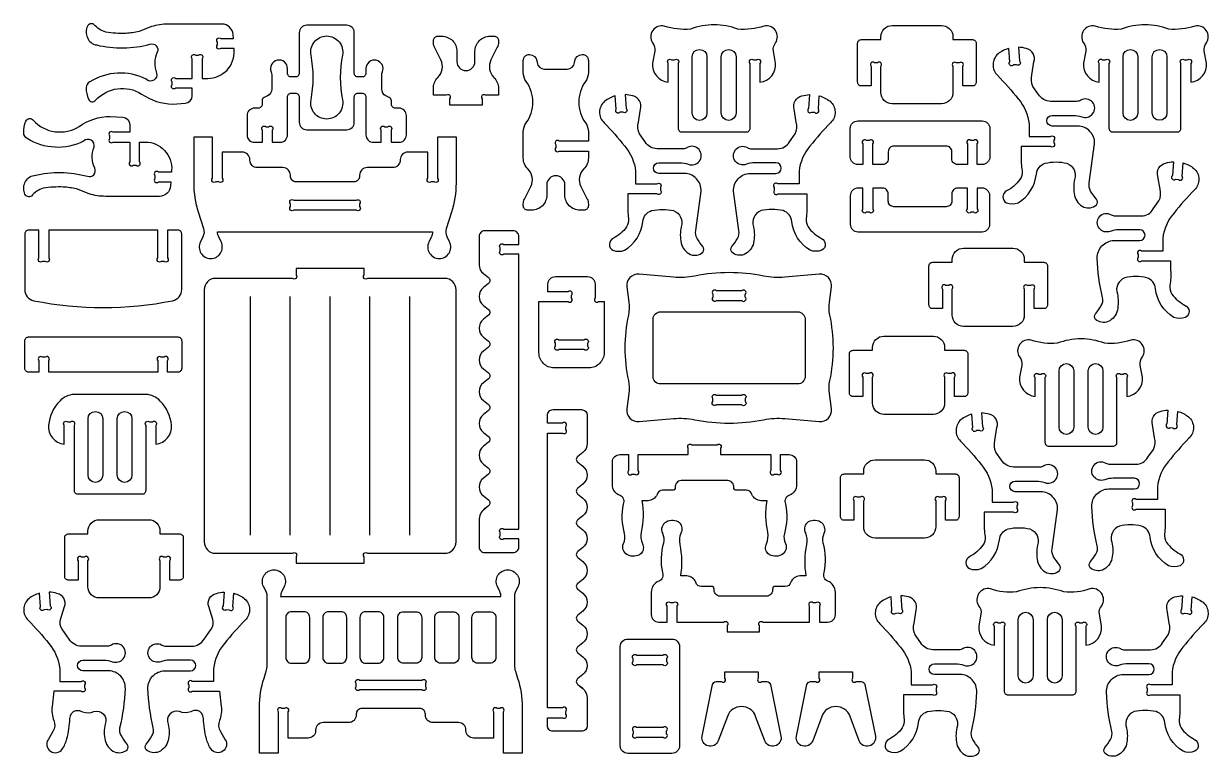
# Model space of a CAD drawing. Extents: x 187 to 912, y -967 to -69.
# Drawn here: x 187 to 912, y -518 to -69 of the extents above; entities that cross this region are included whole.
import ezdxf

# ---------------------------------------------------------------- set-up
doc = ezdxf.new("R2010")
doc.units = 0
doc.header["$MEASUREMENT"] = 0
doc.layers.add('KONTUR', color=20, linetype='CONTINUOUS')

msp = doc.modelspace()

# ---------------------------------------------------------------- linework, layer by layer
at = {"layer": 'KONTUR'}
for points in [[(291.84, -88.23), (293.59, -88.23, -1), (295.71, -90.35), (295.71, -102.36), (299.22, -102.36, 0.433432), (315.34, -85.16), (315.27, -83.99), (307.27, -83.99, -1), (305.14, -81.87), (305.14, -80.12, -1), (307.27, -77.99), (314.87, -77.99), (314.72, -75.58, 0.395253), (307.81, -69.11), (274.82, -69.11, 0.077687), (264.78, -70.68), (257.17, -73.66, -0.042031), (248.96, -74.82, -0.051106), (236.76, -74.09, -0.13778), (229.47, -69.32, 0.443717), (225.54, -70.37, 0.213303), (225.51, -77.43, 0.283264), (231.2, -81.93, 0.123296), (263.79, -81.44, -0.670336), (268.27, -86.36, 0.213141), (267.85, -99.17, -0.77774), (261.41, -102.89, 0.263991), (226.94, -104.55, 0.272682), (224.78, -108.09, 0.117689), (226.17, -115.15, 0.58058), (230.56, -115.75, -0.364324), (258.7, -111.95, 0.149435), (277.71, -118.12), (285.39, -117.63, 0.395611), (289.71, -113.02), (289.71, -108.36), (279.46, -108.36, -1), (277.34, -106.24), (277.34, -104.49, -1), (279.46, -102.36), (289.71, -102.36), (289.71, -90.35, -1)], [(406.08, -98.42, 0.474116), (402.3, -91.26, 0.474116), (396.03, -96.39), (396.03, -99.23, -0.414214), (393.73, -101.53), (391.19, -101.53, -0.414214), (388.88, -99.23), (388.88, -74.46, 0.414214), (384.27, -69.84), (359.8, -69.84, 0.414214), (355.19, -74.46), (355.19, -99.23, -0.414214), (352.88, -101.53), (350.34, -101.53, -0.414214), (348.03, -99.23), (348.03, -96.39, 0.474116), (341.76, -91.26, 0.474116), (337.99, -98.42, -0.10039), (338.35, -100.22), (338.35, -108.97, -0.283093), (335.81, -113.09), (333.72, -114.15, 0.283093), (332.45, -116.21), (332.45, -118.27, -0.414214), (330.15, -120.58), (327.85, -120.58, 0.414214), (323.23, -125.19), (323.23, -136.92, 0.414214), (327.85, -141.54), (332.63, -141.54), (332.63, -134.16, -1), (334.76, -132.04), (336.51, -132.04, -1), (338.63, -134.16), (338.63, -141.54), (343.42, -141.54, 0.414214), (348.03, -136.92), (348.03, -113.71, -0.414214), (350.34, -111.4), (352.88, -111.4, -0.414214), (355.19, -113.71), (355.19, -129.23, 0.414214), (359.8, -133.84), (384.27, -133.84, 0.414214), (388.88, -129.23), (388.88, -113.71, -0.414214), (391.19, -111.4), (393.73, -111.4, -0.414214), (396.03, -113.71), (396.03, -136.92, 0.414214), (400.65, -141.54), (405.43, -141.54), (405.43, -134.16, -1), (407.56, -132.04), (409.31, -132.04, -1), (411.43, -134.16), (411.43, -141.54), (416.22, -141.54, 0.414214), (420.83, -136.92), (420.83, -125.19, 0.414214), (416.22, -120.58), (413.92, -120.58, -0.414214), (411.61, -118.27), (411.61, -116.21, 0.283093), (410.34, -114.15), (408.25, -113.09, -0.283093), (405.72, -108.97), (405.72, -100.22, -0.10039)], [(609.16, -69.58, 0.088383), (594.66, -72.19, -0.111237), (578.68, -70.3, 0.672511), (571.5, -80.61, -0.226774), (572.87, -85.75), (571.53, -92.98, 0.411397), (581.12, -104.79), (581.12, -93.22, -1), (583.25, -91.09), (585, -91.09, -1), (587.12, -93.22), (587.12, -132.89, 0.414214), (589.43, -135.2), (628.9, -135.2, 0.414214), (631.2, -132.89), (631.2, -93.22, -1), (633.33, -91.09), (635.08, -91.09, -1), (637.2, -93.22), (637.2, -104.79, 0.411397), (646.8, -92.98), (645.45, -85.75, -0.226774), (646.83, -80.61, 0.672511), (639.65, -70.3, -0.111237), (623.67, -72.19, 0.088383)], [(711.27, -110.98), (711.27, -95.03, 1), (709.15, -92.91), (707.4, -92.91, 1), (705.27, -95.03), (705.27, -107.04), (699.32, -107.04, -0.414214), (697.01, -104.73), (697.01, -80.95, -0.414214), (699.32, -78.64), (711.27, -78.64), (711.27, -76.89, -0.414214), (718.2, -69.97), (748.43, -69.97, -0.414214), (755.36, -76.89), (755.36, -78.64), (767.32, -78.64, -0.414214), (769.62, -80.95), (769.62, -104.73, -0.414214), (767.32, -107.04), (761.36, -107.04), (761.36, -95.03, 1), (759.23, -92.91), (757.48, -92.91, 1), (755.36, -95.03), (755.36, -110.98, -0.414214), (748.43, -117.9), (718.2, -117.9, -0.414214)], [(872.95, -69.58, 0.088383), (858.44, -72.19, -0.111237), (842.46, -70.3, 0.672511), (835.28, -80.61, -0.226774), (836.66, -85.75), (835.31, -92.98, 0.411397), (844.91, -104.79), (844.91, -93.22, -1), (847.03, -91.09), (848.78, -91.09, -1), (850.91, -93.22), (850.91, -132.89, 0.414214), (853.22, -135.2), (892.69, -135.2, 0.414214), (894.99, -132.89), (894.99, -93.22, -1), (897.12, -91.09), (898.87, -91.09, -1), (900.99, -93.22), (900.99, -104.79, 0.411397), (910.59, -92.98), (909.24, -85.75, -0.226774), (910.62, -80.61, 0.672511), (903.44, -70.3, -0.111237), (887.46, -72.19, 0.088383)], [(362.4, -88.07, -0.471204), (372.03, -76.41, -0.471204), (381.66, -88.07, 0.095585), (381.66, -115.61, -0.471204), (372.03, -127.28, -0.471204), (362.4, -115.61, 0.095585)], [(447.35, -118.76), (447.35, -114.88, 1), (445.23, -112.76), (437.3, -112.76), (437.3, -108.41, -0.201878), (440.08, -101.81, 0.325635), (441.89, -91.09), (438.03, -83.34, -0.116123), (437.3, -80.26), (437.3, -79.33, -0.414214), (440.07, -76.56), (442.47, -76.56, -0.414214), (451.7, -85.79), (451.7, -92.09, 1), (462.75, -92.09), (462.75, -85.79, -0.414214), (471.98, -76.56), (474.38, -76.56, -0.414214), (477.15, -79.33), (477.15, -80.26, -0.116123), (476.42, -83.34), (472.56, -91.09, 0.325635), (474.37, -101.81, -0.201878), (477.15, -108.41), (477.15, -112.76), (469.22, -112.76, 1), (467.1, -114.88), (467.1, -118.76)], [(595.71, -89.21, -1), (604.78, -89.21), (604.78, -123.54, -1), (595.71, -123.54)], [(613.55, -89.21, -1), (622.62, -89.21), (622.62, -123.54, -1), (613.55, -123.54)], [(797.67, -158.99, -0.180382), (796.42, -164.32, -0.114184), (788.25, -171.33, 0.61467), (788.11, -178.59, 0.190419), (795.23, -178.59, 0.236111), (806.46, -161.03, -0.305922), (811.8, -154.36, -0.117873), (825.2, -154.36, -0.410093), (829.83, -164.24, 0.099629), (829.83, -174.18, 0.228734), (835.55, -181.24, 0.269899), (843.19, -179.85, 0.341497), (843.19, -176.39, -0.037711), (839.69, -171.43, -0.201322), (838.85, -166.43), (842.14, -142.37, 0.414214), (831.9, -131.55), (816.12, -131.55, -1), (816.12, -125.04), (829, -125.04, -0.088172), (834.22, -125.97, 0.31679), (840.85, -124.19, 0.844509), (833.64, -115.76, -0.139482), (831.07, -116.45), (815.19, -116.45, -0.267949), (807.81, -112.19), (804.35, -107.33, -0.174881), (803.71, -100.17), (804.97, -92.24, 0.443368), (800.27, -84.09, 0.062392), (795.54, -83.32), (796.16, -91.73, -1), (794.2, -94.01), (792.46, -94.14, -1), (790.18, -92.18), (789.58, -84.04, 0.096799), (782.98, -87.38, 0.444682), (782.68, -100.5, -0.025048), (795.31, -114.91, -0.150438), (802, -130.26), (802, -138.01), (815.02, -138.01, -1), (817.14, -140.14), (817.14, -141.89, -1), (815.02, -144.01), (797.23, -144.01), (797.23, -149.85, 0.057319)], [(859.5, -89.21, -1), (868.57, -89.21), (868.57, -123.54, -1), (859.5, -123.54)], [(877.34, -89.21, -1), (886.4, -89.21), (886.4, -123.54, -1), (877.34, -123.54)], [(532.2, -98.83, -0.158286), (530.44, -104.25, 0.324707), (530.44, -129.69, -0.158286), (532.2, -135.11), (532.2, -140.88), (514.4, -140.88, 1), (512.27, -143), (512.27, -144.75, 1), (514.4, -146.88), (532.2, -146.88), (532.2, -151.23, -0.201878), (529.42, -157.83, 0.325635), (527.61, -168.55), (531.47, -176.29, -0.116123), (532.2, -179.38), (532.2, -180.3, -0.414214), (529.43, -183.07), (527.03, -183.07, -0.414214), (517.8, -173.84), (517.8, -167.54, 1), (506.75, -167.54), (506.75, -173.84, -0.414214), (497.52, -183.07), (495.12, -183.07, -0.414214), (492.35, -180.3), (492.35, -179.38, -0.116123), (493.07, -176.29), (496.93, -168.55, 0.325635), (495.13, -157.83, -0.201878), (492.35, -151.23), (492.35, -135.11, -0.158286), (494.11, -129.69, 0.324707), (494.11, -104.25, -0.158286), (492.35, -98.83), (492.35, -91.46, -0.414214), (496.04, -87.76), (496.11, -87.76, -0.373213), (500.68, -91.73), (500.82, -92.69, 0.373213), (505.39, -96.65), (519.16, -96.65, 0.373213), (523.73, -92.69), (523.86, -91.73, -0.373213), (528.43, -87.76), (528.5, -87.76, -0.414214), (532.2, -91.46)], [(556.8, -188.02, -0.180382), (555.55, -193.35, -0.114184), (547.38, -200.36, 0.61467), (547.23, -207.62, 0.190419), (554.36, -207.62, 0.236111), (565.59, -190.06, -0.305922), (570.93, -183.39, -0.117873), (584.32, -183.39, -0.410093), (588.96, -193.27, 0.099629), (588.96, -203.21, 0.228734), (594.67, -210.27, 0.269899), (602.32, -208.88, 0.341497), (602.32, -205.42, -0.037711), (598.82, -200.46, -0.201322), (597.97, -195.46), (601.26, -171.4, 0.414214), (591.03, -160.58), (575.25, -160.58, -1), (575.25, -154.07), (588.13, -154.07, -0.088172), (593.35, -155, 0.31679), (599.98, -153.22, 0.844509), (592.77, -144.79, -0.139482), (590.2, -145.48), (574.31, -145.48, -0.267949), (566.94, -141.22), (563.47, -136.36, -0.174881), (562.84, -129.2), (564.1, -121.27, 0.443368), (559.39, -113.13, 0.062392), (554.67, -112.35), (555.29, -120.76, -1), (553.33, -123.04), (551.59, -123.17, -1), (549.31, -121.21), (548.7, -113.07, 0.096799), (542.11, -116.41, 0.444682), (541.8, -129.53, -0.025048), (554.43, -143.94, -0.150438), (561.13, -159.3), (561.13, -167.04), (574.15, -167.04, -1), (576.27, -169.17), (576.27, -170.92, -1), (574.15, -173.04), (556.36, -173.04), (556.36, -178.88, 0.057319)], [(665.49, -188.02, 0.180382), (666.74, -193.35, 0.114184), (674.91, -200.36, -0.61467), (675.05, -207.62, -0.190419), (667.93, -207.62, -0.236111), (656.7, -190.06, 0.305922), (651.36, -183.39, 0.117873), (637.96, -183.39, 0.410093), (633.33, -193.27, -0.099629), (633.33, -203.21, -0.228734), (627.61, -210.27, -0.269899), (619.97, -208.88, -0.341497), (619.97, -205.42, 0.037711), (623.47, -200.46, 0.201322), (624.31, -195.46), (621.02, -171.4, -0.414214), (631.25, -160.58), (647.04, -160.58, 1), (647.04, -154.07), (634.16, -154.07, 0.088172), (628.93, -155, -0.31679), (622.31, -153.22, -0.844509), (629.52, -144.79, 0.139482), (632.09, -145.48), (647.97, -145.48, 0.267949), (655.35, -141.22), (658.81, -136.36, 0.174881), (659.45, -129.2), (658.19, -121.27, -0.443368), (662.89, -113.13, -0.062392), (667.62, -112.35), (667, -120.76, 1), (668.96, -123.04), (670.7, -123.17, 1), (672.98, -121.21), (673.58, -113.07, -0.096799), (680.18, -116.41, -0.444682), (680.48, -129.53, 0.025048), (667.85, -143.94, 0.150438), (661.16, -159.3), (661.16, -167.04), (648.14, -167.04, 1), (646.02, -169.17), (646.02, -170.92, 1), (648.14, -173.04), (665.93, -173.04), (665.93, -178.88, -0.057319)], [(251.45, -141.39), (251.45, -153.4, 1), (253.58, -155.52), (255.33, -155.52, 1), (257.45, -153.4), (257.45, -141.39), (260.96, -141.39, -0.433432), (277.08, -158.59), (277, -159.76), (269.01, -159.76, 1), (266.88, -161.88), (266.88, -163.63, 1), (269.01, -165.76), (276.61, -165.76), (276.46, -168.17, -0.395253), (269.55, -174.64), (236.56, -174.64, -0.077687), (226.52, -173.07), (218.91, -170.09, 0.042031), (210.7, -168.93, 0.051106), (198.5, -169.66, 0.13778), (191.2, -174.43, -0.443717), (187.27, -173.38, -0.213303), (187.25, -166.32, -0.283264), (192.94, -161.82, -0.123296), (225.53, -162.31, 0.670336), (230.01, -157.39, -0.213141), (229.58, -144.58, 0.77774), (223.15, -140.86, -0.263991), (188.68, -139.2, -0.272682), (186.52, -135.66, -0.117689), (187.91, -128.6, -0.58058), (192.29, -128, 0.364324), (220.44, -131.8, -0.149435), (239.45, -125.63), (247.13, -126.12, -0.395611), (251.45, -130.73), (251.45, -135.39), (241.2, -135.39, 1), (239.07, -137.51), (239.07, -139.26, 1), (241.2, -141.39)], [(712.31, -155.14), (706.3, -155.14), (706.3, -142.48, 1), (704.17, -140.35), (702.42, -140.35, 1), (700.3, -142.48), (700.3, -155.14), (697.15, -155.14, -0.414214), (692.53, -150.53), (692.53, -133.04, -0.414214), (697.15, -128.42), (773.34, -128.42, -0.414214), (777.96, -133.04), (777.96, -150.53, -0.414214), (773.34, -155.14), (770.2, -155.14), (770.2, -142.48, 1), (768.07, -140.35), (766.32, -140.35, 1), (764.2, -142.48), (764.2, -155.14), (758.19, -155.14, -0.414214), (754.72, -151.68), (754.72, -147.27, 0.414214), (751.26, -143.81), (719.23, -143.81, 0.414214), (715.77, -147.27), (715.77, -151.68, -0.414214)], [(439.87, -138.32), (439.87, -163.59, -1), (437.75, -165.71), (436, -165.71, -1), (433.87, -163.59), (433.87, -147.54), (421.62, -147.54, 0.414214), (417, -152.15), (417, -152.44, -0.414214), (412.39, -157.06), (396.78, -157.06, 0.414214), (392.17, -161.68), (392.17, -162.25, -0.414214), (388.7, -165.71), (353.27, -165.71, -0.414214), (349.8, -162.25), (349.8, -161.68, 0.414214), (345.19, -157.06), (329.58, -157.06, -0.414214), (324.97, -152.44), (324.97, -152.15, 0.414214), (320.35, -147.54), (308.1, -147.54), (308.1, -163.59, -1), (305.97, -165.71), (304.22, -165.71, -1), (302.1, -163.59), (302.1, -138.32), (290.58, -138.32), (290.58, -166.55, 0.077953), (293.35, -184.21), (296.59, -194.27, -0.19395), (296.21, -199.43), (294.7, -202.53, 0.55474), (301.04, -212.7, 0.55474), (307.39, -202.53), (305.87, -199.43, -0.114229), (305.17, -196.39), (436.8, -196.39, -0.114229), (436.1, -199.43), (434.58, -202.53, 0.55474), (440.93, -212.7, 0.55474), (447.27, -202.53), (445.76, -199.43, -0.19395), (445.38, -194.27), (448.62, -184.21, 0.077953), (451.39, -166.55), (451.39, -138.32)], [(888.19, -229.13, 0.180382), (889.45, -234.46, 0.114184), (897.62, -241.46, -0.61467), (897.76, -248.73, -0.190419), (890.64, -248.73, -0.236111), (879.4, -231.17, 0.305922), (874.07, -224.49, 0.117873), (860.67, -224.49, 0.410093), (856.03, -234.38, -0.099629), (856.03, -244.32, -0.228734), (850.32, -251.38, -0.269899), (842.67, -249.99, -0.341497), (842.67, -246.53, 0.037711), (846.18, -241.57, 0.201322), (847.02, -236.57, -0.052119), (843.73, -212.51, -0.414214), (853.96, -201.69), (869.75, -201.69, 1), (869.75, -195.18), (856.86, -195.18, 0.088172), (851.64, -196.1, -0.31679), (845.02, -194.33, -0.844509), (852.22, -185.9, 0.139482), (854.8, -186.59), (870.68, -186.59, 0.267949), (878.05, -182.33), (881.52, -177.47, 0.174881), (882.15, -170.31), (880.9, -162.38, -0.443368), (885.6, -154.23, -0.062392), (890.33, -153.46), (889.7, -161.87, 1), (891.66, -164.15), (893.41, -164.28, 1), (895.68, -162.32), (896.29, -154.18, -0.096799), (902.88, -157.52, -0.444682), (903.19, -170.63, 0.025048), (890.56, -185.04, 0.150438), (883.86, -200.4), (883.86, -208.15), (870.85, -208.15, 1), (868.72, -210.27), (868.72, -212.02, 1), (870.85, -214.15), (888.63, -214.15), (888.63, -219.99, -0.057319)], [(712.31, -169.63), (706.3, -169.63), (706.3, -182.29, -1), (704.17, -184.41), (702.42, -184.41, -1), (700.3, -182.29), (700.3, -169.63), (697.15, -169.63, 0.414214), (692.53, -174.24), (692.53, -191.73, 0.414214), (697.15, -196.34), (773.34, -196.34, 0.414214), (777.96, -191.73), (777.96, -174.24, 0.414214), (773.34, -169.63), (770.2, -169.63), (770.2, -182.29, -1), (768.07, -184.41), (766.32, -184.41, -1), (764.2, -182.29), (764.2, -169.63), (758.19, -169.63, 0.414214), (754.72, -173.09), (754.72, -177.49, -0.414214), (751.26, -180.96), (719.23, -180.96, -0.414214), (715.77, -177.49), (715.77, -173.09, 0.414214)], [(392.17, -179.18), (392.17, -180.93, -1), (390.04, -183.06), (351.93, -183.06, -1), (349.8, -180.93), (349.8, -179.18, -1), (351.93, -177.06), (390.04, -177.06, -1)], [(201.8, -195.34), (201.8, -212.33, -1), (199.67, -214.45), (197.92, -214.45, -1), (195.8, -212.33), (195.8, -195.34), (189.46, -195.34, 0.414214), (187.15, -197.64), (187.15, -231.76, 0.358275), (192.74, -238.55, 0.097651), (277.66, -238.55, 0.358275), (283.24, -231.76), (283.24, -197.64, 0.414214), (280.94, -195.34), (274.6, -195.34), (274.6, -212.33, -1), (272.47, -214.45), (270.72, -214.45, -1), (268.6, -212.33), (268.6, -195.34)], [(469.5, -365.37, 0.229334), (465.3, -372.04), (465.3, -389.34, 0.414214), (468.77, -392.8), (486.17, -392.8, 0.414214), (489.63, -389.34), (489.63, -384.45), (480.41, -384.45, -1), (478.29, -382.33), (478.29, -380.58, -1), (480.41, -378.45), (489.63, -378.45), (489.63, -210.1), (480.41, -210.1, -1), (478.29, -207.98), (478.29, -206.23, -1), (480.41, -204.1), (489.63, -204.1), (489.63, -199.21, 0.414214), (486.17, -195.75), (468.77, -195.75, 0.414214), (465.3, -199.21), (465.3, -216.52, 0.229334), (467.93, -221.95), (471.06, -224.42, -0.484131), (471.06, -228.04), (467.94, -230.5, 0.484131), (467.94, -241.4), (471.06, -243.86, -0.484131), (471.06, -247.48), (467.94, -249.95, 0.484131), (467.94, -260.84), (471.06, -263.3, -0.484131), (471.06, -266.92), (467.94, -269.39, 0.484131), (467.94, -280.28), (471.06, -282.75, -0.484131), (471.06, -286.37), (467.94, -288.83, 0.484131), (467.94, -299.72), (471.06, -302.19, -0.484131), (471.06, -305.81), (467.94, -308.27, 0.484131), (467.94, -319.17), (471.06, -321.63, -0.484131), (471.06, -325.25), (467.94, -327.72, 0.484131), (467.94, -338.61), (471.06, -341.07, -0.484131), (471.06, -344.69), (467.94, -347.16, 0.484131), (467.94, -358.05), (471.06, -360.52, -0.484131), (471.06, -364.14), (467.94, -366.6)], [(754.95, -247.35), (754.95, -231.4, 1), (752.83, -229.28), (751.08, -229.28, 1), (748.95, -231.4), (748.95, -243.41), (742.99, -243.41, -0.414214), (740.69, -241.1), (740.69, -217.32, -0.414214), (742.99, -215.01), (754.95, -215.01), (754.95, -213.26, -0.414214), (761.88, -206.34), (792.11, -206.34, -0.414214), (799.04, -213.26), (799.04, -215.01), (810.99, -215.01, -0.414214), (813.3, -217.32), (813.3, -241.1, -0.414214), (810.99, -243.41), (805.04, -243.41), (805.04, -231.4, 1), (802.91, -229.28), (801.16, -229.28, 1), (799.04, -231.4), (799.04, -247.35, -0.414214), (792.11, -254.27), (761.88, -254.27, -0.414214)], [(451.18, -386.3), (451.18, -231.8, 0.414214), (444.25, -224.88), (397.04, -224.88, -1), (394.91, -222.75), (394.91, -218.88), (353.24, -218.88), (353.24, -222.75, -1), (351.12, -224.88), (303.9, -224.88, 0.414214), (296.98, -231.8), (296.98, -386.3, 0.414214), (303.9, -393.23), (351.12, -393.23, -1), (353.24, -395.35), (353.24, -399.23), (394.91, -399.23), (394.91, -395.35, -1), (397.04, -393.23), (444.25, -393.23, 0.414214)], [(511.19, -279.66, -0.414214), (501.96, -270.43), (501.96, -239.09), (519.76, -239.09, 1), (521.89, -236.96), (521.89, -235.21, 1), (519.76, -233.09), (507.46, -233.09), (507.46, -228.4, -0.414214), (512.07, -223.79), (531.7, -223.79, -0.414214), (536.32, -228.4), (536.32, -236.96, 1), (538.44, -239.09), (541.81, -239.09), (541.81, -270.43, -0.414214), (532.58, -279.66)], [(554.55, -267.44, 0.05321), (556.69, -287.49, -0.086893), (557, -295.44), (555.75, -304.77, 0.481055), (563.22, -312.59), (584.22, -310.72, -0.071729), (597.38, -311.44, 0.09921), (639.35, -311.44, -0.071729), (652.51, -310.72), (673.51, -312.59, 0.481055), (680.98, -304.77), (679.72, -295.44, -0.086893), (680.04, -287.49, 0.05321), (682.17, -267.44, 0.05321), (680.04, -247.39, -0.086893), (679.72, -239.44), (680.98, -230.12, 0.481055), (673.51, -222.3), (652.51, -224.16, -0.071729), (639.35, -223.45, 0.09921), (597.38, -223.45, -0.071729), (584.22, -224.16), (563.22, -222.3, 0.481055), (555.75, -230.12), (557, -239.44, -0.086893), (556.69, -247.39, 0.05321)], [(610.59, -238.49), (626.13, -238.49, 1), (628.26, -236.36), (628.26, -234.61, 1), (626.13, -232.49), (610.59, -232.49, 1), (608.47, -234.61), (608.47, -236.36, 1)], [(660.32, -289.53), (576.41, -289.53, -0.414214), (571.8, -284.92), (571.8, -249.97, -0.414214), (576.41, -245.35), (660.32, -245.35, -0.414214), (664.93, -249.97), (664.93, -284.92, -0.414214)], [(274.6, -282.27), (274.6, -275.27, 1), (272.47, -273.15), (270.72, -273.15, 1), (268.6, -275.27), (268.6, -282.27), (201.8, -282.27), (201.8, -275.27, 1), (199.67, -273.15), (197.92, -273.15, 1), (195.8, -275.27), (195.8, -282.27), (189.46, -282.27, -0.414214), (187.15, -279.96), (187.15, -263.08, -0.414214), (189.46, -260.77), (280.94, -260.77, -0.414214), (283.24, -263.08), (283.24, -279.96, -0.414214), (280.94, -282.27)], [(706.22, -301.23), (706.22, -285.29, 1), (704.1, -283.16), (702.35, -283.16, 1), (700.22, -285.29), (700.22, -297.29), (694.26, -297.29, -0.414214), (691.96, -294.99), (691.96, -271.21, -0.414214), (694.26, -268.9), (706.22, -268.9), (706.22, -267.15, -0.414214), (713.14, -260.23), (743.38, -260.23, -0.414214), (750.3, -267.15), (750.3, -268.9), (762.26, -268.9, -0.414214), (764.57, -271.21), (764.57, -294.99, -0.414214), (762.26, -297.29), (756.3, -297.29), (756.3, -285.29, 1), (754.18, -283.16), (752.43, -283.16, 1), (750.3, -285.29), (750.3, -301.23, -0.414214), (743.38, -308.15), (713.14, -308.15, -0.414214)], [(514.14, -262.48), (529.63, -262.48, -1), (531.76, -264.61), (531.76, -266.36, -1), (529.63, -268.48), (514.14, -268.48, -1), (512.02, -266.36), (512.02, -264.61, -1)], [(833.76, -261.95, 0.088383), (819.25, -264.57, -0.111237), (803.27, -262.67, 0.672511), (796.09, -272.98, -0.226774), (797.47, -278.13), (796.13, -285.36, 0.411397), (805.72, -297.16), (805.72, -285.59, -1), (807.85, -283.47), (809.6, -283.47, -1), (811.72, -285.59), (811.72, -325.27, 0.414214), (814.03, -327.58), (853.5, -327.58, 0.414214), (855.8, -325.27), (855.8, -285.59, -1), (857.93, -283.47), (859.68, -283.47, -1), (861.8, -285.59), (861.8, -297.16, 0.411397), (871.4, -285.36), (870.05, -278.13, -0.226774), (871.43, -272.98, 0.672511), (864.25, -262.67, -0.111237), (848.27, -264.57, 0.088383)], [(820.31, -281.58, -1), (829.38, -281.58), (829.38, -315.91, -1), (820.31, -315.91)], [(838.15, -281.58, -1), (847.22, -281.58), (847.22, -315.91, -1), (838.15, -315.91)], [(261.4, -295.97), (217.32, -295.97, 0.200898), (208.57, -300.02, 0.168545), (201.72, -314.7, 0.411397), (211.32, -326.5), (211.32, -314.93, -1), (213.44, -312.81), (215.19, -312.81, -1), (217.32, -314.93), (217.32, -354.61, 0.414214), (219.62, -356.92), (259.09, -356.92, 0.414214), (261.4, -354.61), (261.4, -314.93, -1), (263.52, -312.81), (265.27, -312.81, -1), (267.4, -314.93), (267.4, -326.5, 0.411397), (276.99, -314.7, 0.168545), (270.15, -300.02, 0.200898)], [(610.59, -296.4), (626.13, -296.4, -1), (628.26, -298.52), (628.26, -300.27, -1), (626.13, -302.4), (610.59, -302.4, -1), (608.47, -300.27), (608.47, -298.52, -1)], [(225.9, -310.92, -1), (234.97, -310.92), (234.97, -345.25, -1), (225.9, -345.25)], [(243.74, -310.92, -1), (252.81, -310.92), (252.81, -345.25, -1), (243.74, -345.25)], [(527.25, -474.85, -0.229334), (531.45, -481.51), (531.45, -498.82, -0.414214), (527.99, -502.28), (510.58, -502.28, -0.414214), (507.12, -498.82), (507.12, -493.93), (516.34, -493.93, 1), (518.46, -491.8), (518.46, -490.05, 1), (516.34, -487.93), (507.12, -487.93), (507.12, -319.58), (516.34, -319.58, 1), (518.46, -317.45), (518.46, -315.7, 1), (516.34, -313.58), (507.12, -313.58), (507.12, -308.69, -0.414214), (510.58, -305.23), (527.99, -305.23, -0.414214), (531.45, -308.69), (531.45, -325.99, -0.229334), (528.82, -331.42), (525.69, -333.89, 0.484131), (525.69, -337.51), (528.81, -339.98, -0.484131), (528.81, -350.87), (525.69, -353.34, 0.484131), (525.69, -356.96), (528.81, -359.42, -0.484131), (528.81, -370.31), (525.69, -372.78, 0.484131), (525.69, -376.4), (528.81, -378.86, -0.484131), (528.81, -389.76), (525.69, -392.22, 0.484131), (525.69, -395.84), (528.81, -398.31, -0.484131), (528.81, -409.2), (525.69, -411.66, 0.484131), (525.69, -415.28), (528.81, -417.75, -0.484131), (528.81, -428.64), (525.69, -431.11, 0.484131), (525.69, -434.73), (528.81, -437.19, -0.484131), (528.81, -448.08), (525.69, -450.55, 0.484131), (525.69, -454.17), (528.81, -456.63, -0.484131), (528.81, -467.53), (525.69, -469.99, 0.484131), (525.69, -473.61), (528.81, -476.08)], [(775.02, -382.97, -0.180382), (773.76, -388.3, -0.114184), (765.59, -395.31, 0.61467), (765.45, -402.57, 0.190419), (772.57, -402.57, 0.236111), (783.81, -385.02, -0.305922), (789.14, -378.34, -0.117873), (802.54, -378.34, -0.410093), (807.18, -388.22, 0.099629), (807.18, -398.17, 0.228734), (812.89, -405.22, 0.269899), (820.54, -403.83, 0.341497), (820.54, -400.37, -0.037711), (817.03, -395.41, -0.201322), (816.19, -390.41), (819.48, -366.36, 0.414214), (809.25, -355.53), (793.46, -355.53, -1), (793.46, -349.02), (806.35, -349.02, -0.088172), (811.57, -349.95, 0.31679), (818.19, -348.17, 0.844509), (810.99, -339.74, -0.139482), (808.41, -340.43), (792.53, -340.43, -0.267949), (785.16, -336.17), (781.69, -331.31, -0.174881), (781.06, -324.15), (782.31, -316.22, 0.443368), (777.61, -308.08, 0.062392), (772.88, -307.31), (773.51, -315.72, -1), (771.55, -317.99), (769.8, -318.12, -1), (767.53, -316.16), (766.92, -308.02, 0.096799), (760.33, -311.36, 0.444682), (760.02, -324.48, -0.025048), (772.65, -338.89, -0.150438), (779.34, -354.25), (779.34, -361.99), (792.36, -361.99, -1), (794.49, -364.12), (794.49, -365.87, -1), (792.36, -367.99), (774.58, -367.99), (774.58, -373.83, 0.057319)], [(884.87, -381.24, 0.180382), (886.13, -386.57, 0.114184), (894.3, -393.58, -0.61467), (894.44, -400.84, -0.190419), (887.32, -400.84, -0.236111), (876.08, -383.29, 0.305922), (870.75, -376.61, 0.117873), (857.35, -376.61, 0.410093), (852.71, -386.49, -0.099629), (852.71, -396.44, -0.228734), (847, -403.49, -0.269899), (839.35, -402.11, -0.341497), (839.35, -398.64, 0.037711), (842.86, -393.69, 0.201322), (843.7, -388.69, -0.052119), (840.41, -364.63, -0.414214), (850.64, -353.8), (866.43, -353.8, 1), (866.43, -347.29), (853.54, -347.29, 0.088172), (848.32, -348.22, -0.31679), (841.7, -346.44, -0.844509), (848.9, -338.01, 0.139482), (851.48, -338.7), (867.36, -338.7, 0.267949), (874.73, -334.45), (878.2, -329.58, 0.174881), (878.83, -322.43), (877.58, -314.49, -0.443368), (882.28, -306.35, -0.062392), (887.01, -305.58), (886.38, -313.99, 1), (888.34, -316.26), (890.09, -316.39, 1), (892.36, -314.43), (892.97, -306.3, -0.096799), (899.56, -309.64, -0.444682), (899.87, -322.75, 0.025048), (887.24, -337.16, 0.150438), (880.54, -352.52), (880.54, -360.26), (867.52, -360.26, 1), (865.4, -362.39), (865.4, -364.14, 1), (867.52, -366.26), (885.31, -366.26), (885.31, -372.11, -0.057319)], [(617.6, -348.63), (588.97, -348.63, 0.416597), (585.35, -352.99, -0.438914), (583.85, -354.62), (577.61, -354.6, 0.358235), (574.27, -357.18, -0.29887), (568.71, -361.02), (564.97, -361.02, -0.094158), (564.53, -380.31, 0.135936), (565.24, -387.38, -0.332095), (564.42, -393.46, -0.307804), (556.07, -394.09, -0.401002), (553.72, -387.26, 0.181945), (554.36, -381.22, -0.117839), (553.72, -363.14, 0.432952), (551.59, -357.91, -0.31016), (546.9, -351.07), (546.9, -337.4, -0.414214), (551.51, -332.78), (556.67, -332.78), (556.67, -342.59, 1), (558.8, -344.71), (560.55, -344.71, 1), (562.67, -342.59), (562.67, -332.78), (593.39, -332.78), (593.39, -328.91, -1), (595.51, -326.78), (611.05, -326.78, -1), (613.18, -328.91), (613.18, -332.78), (643.89, -332.78), (643.89, -342.59, 1), (646.02, -344.71), (647.77, -344.71, 1), (649.89, -342.59), (649.89, -332.78), (655.05, -332.78, -0.414214), (659.67, -337.4), (659.67, -351.07, -0.31016), (654.97, -357.91, 0.432952), (652.85, -363.14, -0.117839), (652.21, -381.22, 0.181945), (652.85, -387.26, -0.401002), (650.5, -394.09, -0.307804), (642.14, -393.46, -0.332095), (641.32, -387.38, 0.135936), (642.03, -380.31, -0.094158), (641.59, -361.02), (637.86, -361.02, -0.29887), (632.3, -357.18, 0.358235), (628.96, -354.6), (622.72, -354.62, -0.438914), (621.22, -352.99, 0.416597)], [(700.75, -376.98), (700.75, -361.04, 1), (698.63, -358.91), (696.88, -358.91, 1), (694.75, -361.04), (694.75, -373.04), (688.79, -373.04, -0.414214), (686.49, -370.74), (686.49, -346.96, -0.414214), (688.79, -344.65), (700.75, -344.65), (700.75, -342.9, -0.414214), (707.67, -335.97), (737.91, -335.97, -0.414214), (744.83, -342.9), (744.83, -344.65), (756.79, -344.65, -0.414214), (759.1, -346.96), (759.1, -370.74, -0.414214), (756.79, -373.04), (750.83, -373.04), (750.83, -361.04, 1), (748.71, -358.91), (746.96, -358.91, 1), (744.83, -361.04), (744.83, -376.98, -0.414214), (737.91, -383.9), (707.67, -383.9, -0.414214)], [(225.87, -413.7), (225.87, -397.76, 1), (223.74, -395.63), (221.99, -395.63, 1), (219.87, -397.76), (219.87, -409.76), (213.91, -409.76, -0.414214), (211.6, -407.46), (211.6, -383.68, -0.414214), (213.91, -381.37), (225.87, -381.37), (225.87, -379.62, -0.414214), (232.79, -372.7), (263.03, -372.7, -0.414214), (269.95, -379.62), (269.95, -381.37), (281.91, -381.37, -0.414214), (284.22, -383.68), (284.22, -407.46, -0.414214), (281.91, -409.76), (275.95, -409.76), (275.95, -397.76, 1), (273.83, -395.63), (272.07, -395.63, 1), (269.95, -397.76), (269.95, -413.7, -0.414214), (263.03, -420.62), (232.79, -420.62, -0.414214)], [(641.37, -419.55), (612.74, -419.55, -0.416597), (609.12, -415.18, 0.438914), (607.62, -413.55), (601.38, -413.57, -0.358235), (598.04, -410.99, 0.29887), (592.48, -407.15), (588.74, -407.15, 0.094158), (588.3, -387.86, -0.135936), (589.01, -380.79, 0.332095), (588.19, -374.71, 0.307804), (579.84, -374.08, 0.401002), (577.49, -380.91, -0.181945), (578.13, -386.95, 0.117839), (577.49, -405.03, -0.432952), (575.36, -410.26, 0.31016), (570.67, -417.1), (570.67, -430.77, 0.414214), (575.28, -435.39), (580.44, -435.39), (580.44, -425.58, -1), (582.57, -423.46), (584.32, -423.46, -1), (586.44, -425.58), (586.44, -435.39), (615.03, -435.39, -1), (617.16, -437.51), (617.16, -441.39), (636.95, -441.39), (636.95, -437.51, -1), (639.07, -435.39), (667.66, -435.39), (667.66, -425.58, -1), (669.79, -423.46), (671.54, -423.46, -1), (673.66, -425.58), (673.66, -435.39), (678.82, -435.39, 0.414214), (683.44, -430.77), (683.44, -417.1, 0.31016), (678.74, -410.26, -0.432952), (676.62, -405.03, 0.117839), (675.98, -386.95, -0.181945), (676.62, -380.91, 0.401002), (674.27, -374.08, 0.307804), (665.91, -374.71, 0.332095), (665.09, -380.79, -0.135936), (665.8, -387.86, 0.094158), (665.36, -407.15), (661.63, -407.15, 0.29887), (656.07, -410.99, -0.358235), (652.73, -413.57), (646.49, -413.55, 0.438914), (644.99, -415.18, -0.416597)], [(480.14, -515.67), (480.14, -490.4, 1), (478.02, -488.28), (476.27, -488.28, 1), (474.14, -490.4), (474.14, -506.45), (461.89, -506.45, -0.414214), (457.28, -501.84), (457.28, -501.54, 0.414214), (452.66, -496.93), (437.05, -496.93, -0.414214), (432.44, -492.31), (432.44, -491.74, 0.414214), (428.98, -488.28), (411.26, -488.28), (393.54, -488.28, 0.414214), (390.08, -491.74), (390.08, -492.31, -0.414214), (385.46, -496.93), (369.85, -496.93, 0.414214), (365.24, -501.54), (365.24, -501.84, -0.414214), (360.62, -506.45), (348.37, -506.45), (348.37, -490.4, 1), (346.24, -488.28), (344.49, -488.28, 1), (342.37, -490.4), (342.37, -515.67), (330.85, -515.67), (330.85, -487.44, -0.077953), (333.62, -469.78), (335, -465.49, 0.077953), (335.55, -461.96), (335.55, -419.2, 0.09608), (334.87, -416.65), (333.35, -413.55, -0.55474), (339.7, -403.38, -0.55474), (346.04, -413.55), (344.53, -416.65, 0.114229), (343.82, -419.69), (478.69, -419.69, 0.114229), (477.99, -416.65), (476.47, -413.55, -0.55474), (482.82, -403.38, -0.55474), (489.16, -413.55), (487.65, -416.65, 0.09608), (486.96, -419.2), (486.96, -461.96, 0.077953), (487.51, -465.49), (488.89, -469.78, -0.077953), (491.66, -487.44), (491.66, -515.67)], [(208.62, -471.68), (221.64, -471.68, -1), (223.76, -473.81), (223.76, -475.56, -1), (221.64, -477.68), (204.98, -477.68), (203.85, -487.01, 0.127457), (205, -495.7, -0.24599), (204.36, -502.3), (201.41, -507.42, 0.95683), (210.08, -513.29, 0.082114), (212.93, -506.92, 0.051047), (214.79, -494.39, -0.333842), (218.49, -489.47, -0.160842), (222.54, -490.29, 0.220914), (229.48, -490.14, -0.628977), (236.45, -497.91, 0.137758), (236.45, -507.86, 0.228734), (242.16, -514.91, 0.269899), (249.81, -513.53, 0.341497), (249.81, -510.06, -0.037711), (246.3, -505.11, -0.201322), (245.46, -500.11, 0.052119), (248.75, -476.05, 0.414214), (238.52, -465.22), (222.73, -465.22, -1), (222.73, -458.71), (235.62, -458.71, -0.088172), (240.84, -459.64, 0.31679), (247.46, -457.86, 0.844509), (240.26, -449.43, -0.139482), (237.68, -450.12), (221.8, -450.12, -0.267949), (214.43, -445.87), (210.06, -439.65, -0.22812), (209.08, -433.71), (211.58, -425.91, 0.443368), (206.88, -417.77, 0.062392), (202.15, -417), (202.78, -425.41, -1), (200.82, -427.68), (199.07, -427.81, -1), (196.8, -425.85), (196.19, -417.71, 0.096799), (189.6, -421.06, 0.444682), (189.29, -434.17, -0.025048), (201.92, -448.58, -0.150438), (208.62, -463.94)], [(302.71, -471.68), (289.69, -471.68, 1), (287.57, -473.81), (287.57, -475.56, 1), (289.69, -477.68), (306.34, -477.68), (307.48, -487.01, -0.127457), (306.33, -495.7, 0.24599), (306.97, -502.3), (309.92, -507.42, -0.95683), (301.25, -513.29, -0.082114), (298.4, -506.92, -0.051047), (296.54, -494.39, 0.333842), (292.84, -489.47, 0.160842), (288.79, -490.29, -0.220914), (281.85, -490.14, 0.628977), (274.88, -497.91, -0.137758), (274.88, -507.86, -0.228734), (269.17, -514.91, -0.269899), (261.52, -513.53, -0.341497), (261.52, -510.06, 0.037711), (265.03, -505.11, 0.201322), (265.87, -500.11, -0.052119), (262.58, -476.05, -0.414214), (272.81, -465.22), (288.6, -465.22, 1), (288.6, -458.71), (275.71, -458.71, 0.088172), (270.49, -459.64, -0.31679), (263.86, -457.86, -0.844509), (271.07, -449.43, 0.139482), (273.64, -450.12), (289.53, -450.12, 0.267949), (296.9, -445.87), (301.27, -439.65, 0.22812), (302.25, -433.71), (299.75, -425.91, -0.443368), (304.45, -417.77, -0.062392), (309.17, -417), (308.55, -425.41, 1), (310.51, -427.68), (312.26, -427.81, 1), (314.53, -425.85), (315.14, -417.71, -0.096799), (321.73, -421.06, -0.444682), (322.04, -434.17, 0.025048), (309.41, -448.58, 0.150438), (302.71, -463.94)], [(725.56, -494.88, -0.180382), (724.31, -500.21, -0.114184), (716.14, -507.21, 0.61467), (716, -514.48, 0.190419), (723.12, -514.48, 0.236111), (734.36, -496.92, -0.305922), (739.69, -490.24, -0.117873), (753.09, -490.24, -0.410093), (757.73, -500.13, 0.099629), (757.73, -510.07, 0.228734), (763.44, -517.12, 0.269899), (771.09, -515.74, 0.341497), (771.09, -512.28, -0.037711), (767.58, -507.32, -0.201322), (766.74, -502.32, 0.052119), (770.03, -478.26, 0.414214), (759.8, -467.43), (744.01, -467.43, -1), (744.01, -460.92), (756.9, -460.92, -0.088172), (762.12, -461.85, 0.31679), (768.74, -460.08, 0.844509), (761.54, -451.65, -0.139482), (758.96, -452.34), (743.08, -452.34, -0.267949), (735.7, -448.08), (732.24, -443.22, -0.174881), (731.6, -436.06), (732.86, -428.13, 0.443368), (728.16, -419.98, 0.062392), (723.43, -419.21), (724.06, -427.62, -1), (722.1, -429.9), (720.35, -430.03, -1), (718.07, -428.07), (717.47, -419.93, 0.096799), (710.88, -423.27, 0.444682), (710.57, -436.38, -0.025048), (723.2, -450.79, -0.150438), (729.89, -466.15), (729.89, -473.9), (742.91, -473.9, -1), (745.04, -476.02), (745.04, -477.77, -1), (742.91, -479.9), (725.12, -479.9), (725.12, -485.74, 0.057319)], [(808.79, -414.29, 0.088383), (794.28, -416.91, -0.111237), (778.3, -415.01, 0.672511), (771.12, -425.32, -0.226774), (772.5, -430.47), (771.15, -437.7, 0.411397), (780.75, -449.5), (780.75, -437.93, -1), (782.87, -435.81), (784.62, -435.81, -1), (786.75, -437.93), (786.75, -477.61, 0.414214), (789.05, -479.92), (828.52, -479.92, 0.414214), (830.83, -477.61), (830.83, -437.93, -1), (832.95, -435.81), (834.7, -435.81, -1), (836.83, -437.93), (836.83, -449.5, 0.411397), (846.42, -437.7), (845.08, -430.47, -0.226774), (846.45, -425.32, 0.672511), (839.28, -415.01, -0.111237), (823.29, -416.91, 0.088383)], [(893.83, -494.88, 0.180382), (895.09, -500.21, 0.114184), (903.26, -507.21, -0.61467), (903.4, -514.48, -0.190419), (896.28, -514.48, -0.236111), (885.04, -496.92, 0.305922), (879.71, -490.24, 0.117873), (866.31, -490.24, 0.410093), (861.67, -500.13, -0.099629), (861.67, -510.07, -0.228734), (855.96, -517.12, -0.269899), (848.31, -515.74, -0.341497), (848.31, -512.28, 0.037711), (851.82, -507.32, 0.201322), (852.66, -502.32, -0.052119), (849.37, -478.26, -0.414214), (859.6, -467.43), (875.39, -467.43, 1), (875.39, -460.92), (862.5, -460.92, 0.088172), (857.28, -461.85, -0.31679), (850.65, -460.08, -0.844509), (857.86, -451.65, 0.139482), (860.44, -452.34), (876.32, -452.34, 0.267949), (883.69, -448.08), (887.16, -443.22, 0.174881), (887.79, -436.06), (886.54, -428.13, -0.443368), (891.24, -419.98, -0.062392), (895.96, -419.21), (895.34, -427.62, 1), (897.3, -429.9), (899.05, -430.03, 1), (901.32, -428.07), (901.93, -419.93, -0.096799), (908.52, -423.27, -0.444682), (908.83, -436.38, 0.025048), (896.2, -450.79, 0.150438), (889.5, -466.15), (889.5, -473.9), (876.48, -473.9, 1), (874.36, -476.02), (874.36, -477.77, 1), (876.48, -479.9), (894.27, -479.9), (894.27, -485.74, -0.057319)], [(358.13, -429.01), (350.43, -429.01, 0.414214), (346.96, -432.47), (346.96, -457.06, 0.414214), (350.43, -460.52), (358.13, -460.52, 0.414214), (361.59, -457.06), (361.59, -432.47, 0.414214)], [(380.82, -429.01), (373.12, -429.01, 0.414214), (369.65, -432.47), (369.65, -457.06, 0.414214), (373.12, -460.52), (380.82, -460.52, 0.414214), (384.28, -457.06), (384.28, -432.47, 0.414214)], [(403.51, -429.01), (395.81, -429.01, 0.414214), (392.34, -432.47), (392.34, -457.06, 0.414214), (395.81, -460.52), (403.51, -460.52, 0.414214), (406.97, -457.06), (406.97, -432.47, 0.414214)], [(419, -429.01), (426.71, -429.01, -0.414214), (430.17, -432.47), (430.17, -457.06, -0.414214), (426.71, -460.52), (419, -460.52, -0.414214), (415.54, -457.06), (415.54, -432.47, -0.414214)], [(441.69, -429.01), (449.4, -429.01, -0.414214), (452.86, -432.47), (452.86, -457.06, -0.414214), (449.4, -460.52), (441.69, -460.52, -0.414214), (438.23, -457.06), (438.23, -432.47, -0.414214)], [(464.38, -429.01), (472.09, -429.01, -0.414214), (475.55, -432.47), (475.55, -457.06, -0.414214), (472.09, -460.52), (464.38, -460.52, -0.414214), (460.92, -457.06), (460.92, -432.47, -0.414214)], [(795.33, -433.92, -1), (804.4, -433.92), (804.4, -468.25, -1), (795.33, -468.25)], [(813.17, -433.92, -1), (822.24, -433.92), (822.24, -468.25, -1), (813.17, -468.25)], [(551.76, -511.21), (551.76, -450.35, -0.414214), (556.38, -445.74), (583.36, -445.74, -0.414214), (587.98, -450.35), (587.98, -511.21, -0.414214), (583.36, -515.83), (556.38, -515.83, -0.414214)], [(577.98, -461.65), (561.76, -461.65, -1), (559.64, -459.53), (559.64, -457.77, -1), (561.76, -455.65), (577.98, -455.65, -1), (580.1, -457.77), (580.1, -459.53, -1)], [(430.31, -476.93), (392.2, -476.93, -1), (390.08, -474.81), (390.08, -473.06, -1), (392.2, -470.93), (430.31, -470.93, -1), (432.44, -473.06), (432.44, -474.81, -1)], [(611.74, -508.07, -0.926264), (601.79, -505.22), (608.24, -473.68, -0.356279), (610.5, -471.83), (613.59, -471.83, 1), (615.71, -469.71), (615.71, -465.83), (636.18, -465.83), (636.18, -469.71, 1), (638.3, -471.83), (641.39, -471.83, -0.356279), (643.65, -473.68), (650.1, -505.22, -0.926264), (640.15, -508.07), (634.6, -493.1, 0.695938), (617.29, -493.1)], [(669.52, -508.07, -0.926264), (659.56, -505.22), (666.02, -473.68, -0.356279), (668.28, -471.83), (671.37, -471.83, 1), (673.49, -469.71), (673.49, -465.83), (693.95, -465.83), (693.95, -469.71, 1), (696.08, -471.83), (699.17, -471.83, -0.356279), (701.43, -473.68), (707.88, -505.22, -0.926264), (697.92, -508.07), (692.38, -493.1, 0.695938), (675.07, -493.1)], [(577.98, -499.91), (561.76, -499.91, 1), (559.64, -502.04), (559.64, -503.79, 1), (561.76, -505.91), (577.98, -505.91, 1), (580.1, -503.79), (580.1, -502.04, 1)]]:
    msp.add_lwpolyline(points, format="xyb", close=True, dxfattribs=at)
for points in [[(325.31, -382.08), (325.31, -236.02)], [(349.69, -382.08), (349.69, -236.02)], [(374.08, -382.08), (374.08, -236.02)], [(398.46, -382.08), (398.46, -236.02)], [(422.85, -382.08), (422.85, -236.02)], [(525.69, -356.96), (528.81, -359.42)], [(525.69, -376.4), (528.81, -378.86)], [(525.69, -395.84), (528.81, -398.31)], [(525.69, -415.28), (528.81, -417.75)], [(525.69, -434.73), (528.81, -437.19)], [(525.69, -454.17), (528.81, -456.63)]]:
    msp.add_lwpolyline(points, dxfattribs=at)

doc.saveas('drawing.dxf')
